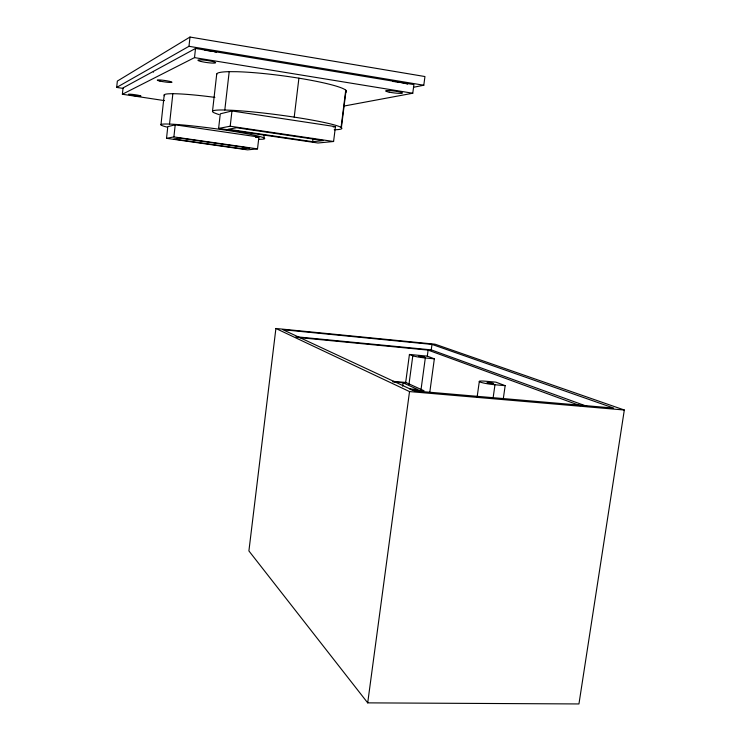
<?xml version="1.0" encoding="UTF-8"?>
<svg xmlns="http://www.w3.org/2000/svg" width="741" height="741" viewBox="0 0 741 741"><rect width="100%" height="100%" fill="white"/><g stroke="black" fill="none" stroke-linecap="round" stroke-linejoin="round"><path stroke-width="1.11" d="M123.515 88.466L116.68 87.419L117.347 81.084L189.992 37.05L424.945 76.545L423.796 85.234L413.654 87.253M164.502 100.628L122.376 94.246L123.043 87.892L195.522 48.452L413.904 84.604L412.765 93.236L343.88 106.074M160.954 124.812L164.215 94.876M166.521 138.317L167.799 126.637L175.219 124.831L258.915 137.048L257.516 148.885L247.513 149.858L166.521 138.317L173.885 136.918L257.516 148.885M167.16 127.128A52.342 3.251 7.6 0 1 163.261 126.026L162.687 125.822A52.333 3.251 7.6 0 1 169.522 124.08L172.857 93.718L174.098 93.727A52.472 4.502 7.8 0 1 214.881 97.377M173.885 136.918L175.219 124.831M116.68 87.419L188.974 46.303L189.992 37.05M122.376 94.246L194.503 57.613L195.522 48.452M212.5 111.335L216.724 74.072M218.614 128.425L220.281 113.818L231.961 110.965L335.441 126.646L333.589 141.494L318.009 143.004L218.614 128.425L230.201 126.22L333.589 141.494M219.003 114.54A65.245 5.122 7.5 0 1 217.308 114.021L214.038 112.752A65.245 5.122 7.5 0 1 224.801 110.011L229.201 71.664L236.814 71.71A65.467 7.095 7.6 0 1 294.566 77.49L298.91 78.176A65.467 7.095 7.6 0 1 345.751 90.161L346.251 90.698A65.467 7.095 7.6 0 1 345.51 92.458M230.201 126.22L231.961 110.965M242.77 148.839L249.717 148.135L179.322 138.067L173.959 139.03L242.77 148.839L243.029 146.635M259.007 139.28A52.333 3.251 7.6 0 0 263.87 137.854L264.278 134.436M334.191 129.768A65.245 5.122 7.5 0 0 341.61 127.832L341.082 127.424A65.245 5.122 7.5 0 0 294.214 117.124L298.91 78.176M275.902 328.485L248.902 550.933L367.703 702.866L578.943 703.95L624.32 410.014L435.069 344.204L275.902 328.485L409.523 391.581L624.32 410.014M312.665 141.688L323.493 140.577L236.574 127.748L228.135 129.277L312.665 141.688L313.072 138.317M341.082 127.424L345.741 90.161M341.397 127.665L346.047 90.476M402.65 386.2L403.104 382.801L392.832 381.902M405.596 383.069L409.43 354.448L427.298 356.152L434.346 358.829L429.836 391.952M408.958 384.422L412.811 355.773L409.43 354.448M367.703 702.866L409.523 391.581M420.971 390.035L425.315 357.968L434.346 358.829M427.298 356.152L428.122 350.113L297.187 337.405M587.539 406.54L431.243 349.872L431.984 344.408L282.849 329.699L414.238 390.905L613.65 408.069L431.984 344.408M477.084 397.315L479.334 381.319M493.034 398.463L494.979 384.755L505.167 385.663L503.204 399.408M255.562 137.511L258.915 137.048M333.2 126.952L335.441 126.646M224.81 110.011L232.378 110.307A65.245 5.122 7.5 0 1 289.879 116.476L294.205 117.124M169.522 124.08L170.763 124.127A52.342 3.251 7.6 0 1 223.31 129.832A52.342 3.251 7.6 0 1 263.463 137.669L263.87 137.854M409.93 388.914L417.905 389.599L403.104 382.801M410.319 389.581L424.028 390.757L405.799 382.458L393.165 381.346M295.918 336.729L431.243 349.872M194.503 57.613L412.765 93.236M188.974 46.303L423.796 85.234M428.122 350.113L580.203 405.688M505.167 385.663L495.886 382.152L485.855 381.245A11.226 1.213 8 0 0 480.251 382.087A11.226 1.213 8 0 0 494.979 384.755M204.905 50.268A14.57 1.806 8.1 0 1 213.334 51.555M214.195 51.722A14.57 1.806 8.1 0 1 216.363 52.194M164.669 95.746A52.472 4.502 7.8 0 1 172.857 93.718M216.743 74.508A65.467 7.095 7.6 0 1 229.191 71.664M153.452 72.146A12.162 1.241 8.1 0 1 153.517 71.831M392.711 81.445A13.792 1.658 7 0 1 396.315 81.862M397.213 81.982A13.792 1.658 7 0 1 404.892 83.39M405.697 83.594A13.792 1.658 7 0 1 407.606 84.196M425.315 357.968A9.726 0.926 7.6 0 1 412.811 355.773M424.602 356.967L419.045 356.291L424.602 356.967M493.589 383.468L487.198 382.597L493.589 383.468M389.201 92.162A8.484 0.954 7 0 0 402.428 93.07A8.484 0.954 7 0 0 390.507 90.661A8.484 0.954 7 0 0 389.201 92.162M200.885 61.447A8.957 1.047 8.1 0 0 215.455 62.902A8.957 1.047 8.1 0 0 203.942 60.086A8.957 1.047 8.1 0 0 200.885 61.447M130.731 95.052A6.419 0.528 8 0 0 140.947 96.145A6.419 0.528 8 0 0 132.278 94.366A6.419 0.528 8 0 0 130.731 95.052M159.908 81.084A7.475 0.722 8.1 0 0 171.912 82.334A7.475 0.722 8.1 0 0 162.02 80.139A7.475 0.722 8.1 0 0 159.908 81.084"/></g></svg>
